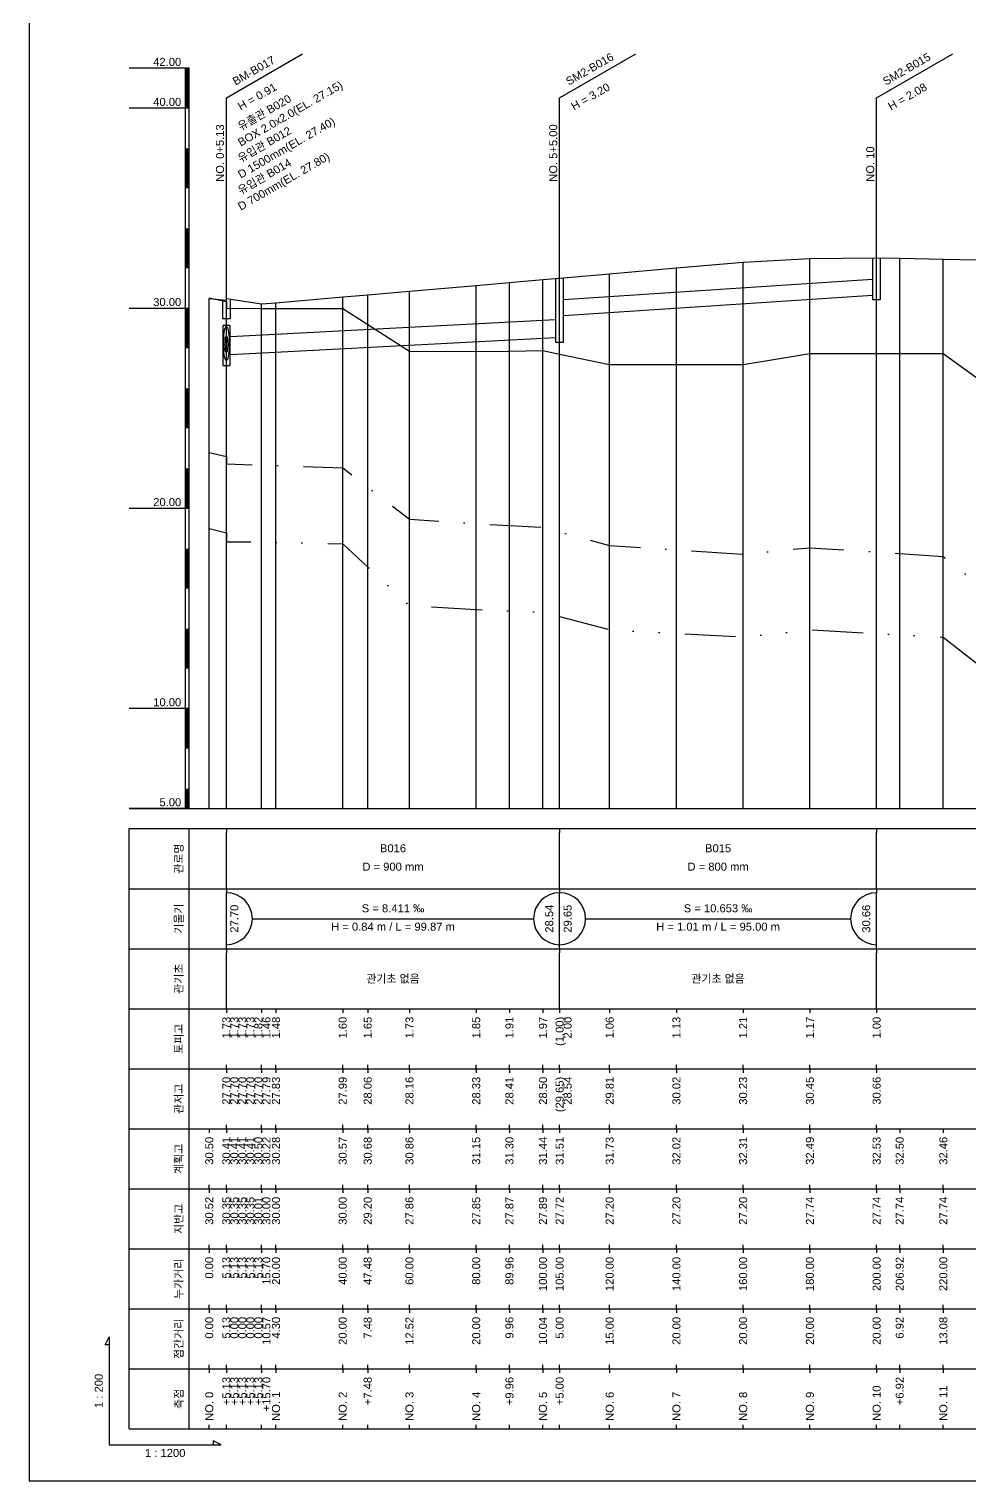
# Model space of a CAD drawing. Header units: millimetres. Extents: x -7351 to 135086, y 1419 to 5643.
# Drawn here: x 34068.4 to 34303.3, y 1419 to 1781.8 of the extents above; entities that cross this region are included whole.
import ezdxf
from ezdxf.enums import TextEntityAlignment as Align

# ---------------------------------------------------------------- set-up
doc = ezdxf.new("R2010")
doc.units = ezdxf.units.MM
doc.linetypes.add('DASHDOT', pattern=[25.4, 12.7, -6.35, 0, -6.35])
doc.linetypes.add('DIVIDE', pattern=[31.75, 12.7, -6.35, 0, -6.35, 0, -6.35])
for name, color, linetype in [('KZ_종단_계획선', 1, 'Continuous'), ('KZ_종단_관로', 4, 'Continuous'), ('KZ_종단_깃발', 7, 'Continuous'), ('KZ_종단_도각', 7, 'Continuous'), ('KZ_종단_맨홀', 4, 'Continuous'), ('KZ_종단_수직선', 7, 'Continuous'), ('KZ_종단_암거', 1, 'Continuous'), ('KZ_종단_암선1', 56, 'DASHDOT'), ('KZ_종단_암선2', 4, 'DIVIDE'), ('KZ_종단_원형관', 4, 'Continuous'), ('KZ_종단_지반선', 3, 'Continuous'), ('KZ_종단_테이블문자', 7, 'Continuous'), ('KZ_종단_테이블선', 7, 'Continuous'), ('KZ_종단_폴대', 7, 'Continuous')]:
    doc.layers.add(name, color=color, linetype=linetype)
doc.styles.get("Standard").update_dxf_attribs({"font": 'arial.ttf'})

msp = doc.modelspace()

# ---------------------------------------------------------------- linework, layer by layer
at = {"layer": 'KZ_종단_계획선'}
msp.add_lwpolyline([(34113.36, 1714.53), (34117.63, 1714.07), (34117.63, 1714.07), (34117.63, 1714.07), (34117.63, 1714.07), (34117.63, 1714.53), (34126.44, 1713.14), (34130.03, 1713.45), (34146.69, 1714.9), (34152.93, 1715.44), (34163.36, 1716.35), (34180.03, 1717.8), (34188.33, 1718.52), (34196.69, 1719.24), (34200.86, 1719.61), (34213.36, 1720.69), (34230.03, 1722.14), (34246.69, 1723.57), (34263.36, 1724.48), (34280.03, 1724.67), (34285.79, 1724.56), (34296.69, 1724.35), (34313.36, 1724)], dxfattribs=at)
at = {"layer": 'KZ_종단_관로'}
for p, q in [((34201.86, 1714.28), (34279.03, 1719.34)), ((34201.86, 1710.28), (34279.03, 1715.34)), ((34118.63, 1705.04), (34199.86, 1709.24)), ((34118.63, 1700.54), (34199.86, 1704.74))]:
    msp.add_line(p, q, dxfattribs=at)
at = {"layer": 'KZ_종단_깃발'}
for p, q in [((34117.63, 1764.67), (34136.69, 1775.67)), ((34200.86, 1764.67), (34219.91, 1775.67)), ((34280.03, 1764.67), (34299.08, 1775.67)), ((34117.63, 1587.04), (34117.63, 1764.67)), ((34200.86, 1587.04), (34200.86, 1764.67)), ((34280.03, 1587.04), (34280.03, 1764.67))]:
    msp.add_line(p, q, dxfattribs=at)
at = {"layer": 'KZ_종단_도각'}
msp.add_lwpolyline([(34068.36, 1419.04), (34909.36, 1419.04), (34909.36, 2013.04), (34068.36, 2013.04)], close=True, dxfattribs=at)
at = {"layer": 'KZ_종단_맨홀'}
for points in [[(34279.03, 1724.67), (34279.03, 1714.26), (34281.03, 1714.26), (34281.03, 1724.67)], [(34199.86, 1719.61), (34199.86, 1703.61), (34201.86, 1703.61), (34201.86, 1719.61)], [(34116.63, 1714.07), (34116.63, 1709.54), (34118.63, 1709.54), (34118.63, 1714.07)]]:
    msp.add_lwpolyline(points, dxfattribs=at)
at = {"layer": 'KZ_종단_수직선'}
for p, q in [((34246.69, 1587.04), (34246.69, 1723.57)), ((34263.36, 1587.04), (34263.36, 1724.48)), ((34280.03, 1587.04), (34280.03, 1724.67)), ((34285.79, 1587.04), (34285.79, 1724.56)), ((34296.69, 1587.04), (34296.69, 1724.35)), ((34213.36, 1587.04), (34213.36, 1720.69)), ((34230.03, 1587.04), (34230.03, 1722.14)), ((34163.36, 1587.04), (34163.36, 1716.35)), ((34180.03, 1587.04), (34180.03, 1717.8)), ((34188.33, 1587.04), (34188.33, 1718.52)), ((34196.69, 1587.04), (34196.69, 1719.24)), ((34200.86, 1587.04), (34200.86, 1719.61)), ((34113.36, 1587.04), (34113.36, 1714.53)), ((34117.63, 1587.04), (34117.63, 1714.53)), ((34117.63, 1587.04), (34117.63, 1714.07)), ((34117.63, 1587.04), (34117.63, 1714.07)), ((34117.63, 1587.04), (34117.63, 1714.07)), ((34117.63, 1587.04), (34117.63, 1714.07)), ((34126.44, 1587.04), (34126.44, 1713.14)), ((34130.03, 1587.04), (34130.03, 1713.45)), ((34146.69, 1587.04), (34146.69, 1714.9)), ((34152.93, 1587.04), (34152.93, 1715.44))]:
    msp.add_line(p, q, dxfattribs=at)
at = {"layer": 'KZ_종단_암거'}
for p, q in [((34118.47, 1707.79), (34116.8, 1707.79)), ((34116.8, 1697.79), (34116.8, 1707.79)), ((34118.47, 1707.79), (34118.47, 1697.79)), ((34116.8, 1697.79), (34118.47, 1697.79))]:
    msp.add_line(p, q, dxfattribs=at)
at = {"layer": 'KZ_종단_암선1', "flags": 128}
msp.add_lwpolyline([(34113.36, 1676.03), (34117.63, 1675.01), (34117.63, 1675.01), (34117.63, 1675.01), (34117.63, 1675.01), (34117.63, 1673.17), (34126.44, 1672.91), (34130.03, 1672.8), (34146.69, 1672.21), (34152.93, 1667.41), (34163.36, 1659.38), (34180.03, 1658.22), (34188.33, 1657.79), (34196.69, 1657.36), (34200.86, 1656.22), (34213.36, 1652.81), (34230.03, 1651.71), (34246.69, 1650.62), (34263.36, 1652.24), (34280.03, 1651.15), (34285.79, 1650.77), (34296.69, 1650.05), (34313.36, 1636.88), (34330.03, 1653.77), (34346.53, 1646.05), (34346.54, 1646.05), (34346.69, 1645.97), (34363.36, 1644.88), (34371.69, 1644.33), (34380.03, 1646.69), (34396.69, 1645.6), (34413.36, 1646.47), (34413.6, 1646.47), (34430.03, 1646.3), (34446.69, 1647.08), (34463.36, 1646.76), (34470.16, 1646.62), (34480.03, 1648.5), (34480.68, 1648.51)], dxfattribs=at)
at = {"layer": 'KZ_종단_암선2', "flags": 128}
msp.add_lwpolyline([(34113.36, 1657.05), (34117.63, 1655.94), (34117.63, 1655.94), (34117.63, 1655.94), (34117.63, 1655.94), (34117.63, 1653.73), (34126.44, 1653.64), (34130.03, 1653.57), (34146.69, 1653.18), (34152.93, 1647.41), (34163.36, 1637.77), (34180.03, 1636.79), (34188.33, 1636.46), (34196.69, 1636.12), (34200.86, 1635.02), (34213.36, 1631.75), (34230.03, 1630.83), (34246.69, 1629.92), (34263.36, 1631.72), (34280.03, 1630.81), (34285.79, 1630.5), (34296.69, 1629.9), (34313.36, 1616.91), (34330.03, 1633.99), (34346.53, 1626.45), (34346.54, 1626.44), (34346.69, 1626.37), (34363.36, 1625.46), (34371.69, 1625.01), (34380.03, 1627.46), (34396.69, 1626.55), (34413.36, 1629.45), (34413.6, 1629.45), (34430.03, 1629.86), (34446.69, 1630.48), (34463.36, 1630), (34470.16, 1629.8), (34480.03, 1631.7), (34480.68, 1631.7)], dxfattribs=at)
at = {"layer": 'KZ_종단_원형관'}
for p, q in [((34116.97, 1704.72), (34117.02, 1705.38)), ((34117.02, 1705.38), (34117.09, 1705.99)), ((34117.09, 1705.99), (34117.18, 1706.51)), ((34117.18, 1706.51), (34117.28, 1706.93)), ((34117.28, 1706.93), (34117.39, 1707.24)), ((34117.39, 1707.24), (34117.51, 1707.43)), ((34117.51, 1707.43), (34117.63, 1707.5)), ((34117.63, 1707.5), (34117.76, 1707.43)), ((34117.76, 1707.43), (34117.88, 1707.24)), ((34117.88, 1707.24), (34117.99, 1706.93)), ((34117.99, 1706.93), (34118.09, 1706.51)), ((34118.09, 1706.51), (34118.17, 1705.99)), ((34118.17, 1705.99), (34118.24, 1705.38)), ((34118.24, 1705.38), (34118.3, 1704.72)), ((34116.93, 1703.27), (34116.94, 1704)), ((34116.94, 1702.53), (34116.93, 1703.27)), ((34116.94, 1704), (34116.97, 1704.72)), ((34116.97, 1701.82), (34116.94, 1702.53)), ((34117.02, 1701.15), (34116.97, 1701.82)), ((34117.29, 1703.08), (34117.3, 1703.43)), ((34117.3, 1702.72), (34117.29, 1703.08)), ((34117.3, 1703.43), (34117.31, 1703.78)), ((34117.31, 1702.38), (34117.3, 1702.72)), ((34117.31, 1703.78), (34117.34, 1704.1)), ((34117.34, 1702.06), (34117.31, 1702.38)), ((34117.34, 1704.1), (34117.37, 1704.39)), ((34117.37, 1701.77), (34117.34, 1702.06)), ((34117.37, 1704.39), (34117.42, 1704.64)), ((34117.42, 1701.52), (34117.37, 1701.77)), ((34117.42, 1704.64), (34117.46, 1704.85)), ((34117.46, 1704.85), (34117.52, 1705)), ((34117.52, 1705), (34117.58, 1705.09)), ((34117.58, 1705.09), (34117.63, 1705.12)), ((34117.63, 1705.12), (34117.69, 1705.09)), ((34117.69, 1705.09), (34117.75, 1705)), ((34117.75, 1705), (34117.8, 1704.85)), ((34117.8, 1704.85), (34117.85, 1704.64)), ((34117.85, 1704.64), (34117.89, 1704.39)), ((34117.89, 1701.77), (34117.85, 1701.52)), ((34117.89, 1704.39), (34117.93, 1704.1)), ((34117.93, 1702.06), (34117.89, 1701.77)), ((34117.93, 1704.1), (34117.95, 1703.78)), ((34117.95, 1702.38), (34117.93, 1702.06)), ((34117.95, 1703.78), (34117.97, 1703.43)), ((34117.97, 1702.72), (34117.95, 1702.38)), ((34117.97, 1703.43), (34117.97, 1703.08)), ((34117.97, 1703.08), (34117.97, 1702.72)), ((34118.3, 1701.82), (34118.24, 1701.15)), ((34118.3, 1704.72), (34118.33, 1704)), ((34118.33, 1702.53), (34118.3, 1701.82)), ((34118.33, 1704), (34118.34, 1703.27)), ((34118.34, 1703.27), (34118.33, 1702.53)), ((34117.09, 1700.55), (34117.02, 1701.15)), ((34117.18, 1700.03), (34117.09, 1700.55)), ((34117.28, 1699.61), (34117.18, 1700.03)), ((34117.39, 1699.29), (34117.28, 1699.61)), ((34117.51, 1699.1), (34117.39, 1699.29)), ((34117.46, 1701.31), (34117.42, 1701.52)), ((34117.52, 1701.16), (34117.46, 1701.31)), ((34117.63, 1699.04), (34117.51, 1699.1)), ((34117.58, 1701.07), (34117.52, 1701.16)), ((34117.63, 1701.04), (34117.58, 1701.07)), ((34117.69, 1701.07), (34117.63, 1701.04)), ((34117.76, 1699.1), (34117.63, 1699.04)), ((34117.75, 1701.16), (34117.69, 1701.07)), ((34117.8, 1701.31), (34117.75, 1701.16)), ((34117.88, 1699.29), (34117.76, 1699.1)), ((34117.85, 1701.52), (34117.8, 1701.31)), ((34117.99, 1699.61), (34117.88, 1699.29)), ((34118.09, 1700.03), (34117.99, 1699.61)), ((34118.17, 1700.55), (34118.09, 1700.03)), ((34118.24, 1701.15), (34118.17, 1700.55))]:
    msp.add_line(p, q, dxfattribs=at)
at = {"layer": 'KZ_종단_지반선', "flags": 128}
msp.add_lwpolyline([(34113.36, 1714.65), (34117.63, 1713.8), (34117.63, 1713.8), (34117.63, 1713.8), (34117.63, 1713.8), (34117.63, 1712.07), (34126.44, 1712.04), (34130.03, 1712.04), (34146.69, 1712.04), (34152.93, 1708.03), (34163.36, 1701.34), (34180.03, 1701.27), (34188.33, 1701.39), (34196.69, 1701.5), (34200.86, 1700.64), (34213.36, 1698.04), (34230.03, 1698.04), (34246.69, 1698.04), (34263.36, 1700.75), (34280.03, 1700.75), (34285.79, 1700.75), (34296.69, 1700.75), (34313.36, 1688.68)], dxfattribs=at)
at = {"layer": 'KZ_종단_테이블문자'}
for p, q in [((34117.63, 1582.04), (34117.63, 1581.04)), ((34200.86, 1582.04), (34200.86, 1581.04)), ((34200.86, 1582.04), (34200.86, 1581.04)), ((34280.03, 1582.04), (34280.03, 1581.04)), ((34117.63, 1568.04), (34117.63, 1581.04)), ((34200.86, 1568.04), (34200.86, 1581.04)), ((34200.86, 1568.04), (34200.86, 1581.04)), ((34280.03, 1568.04), (34280.03, 1581.04)), ((34117.63, 1567.04), (34117.63, 1568.04)), ((34200.86, 1567.04), (34200.86, 1568.04)), ((34200.86, 1567.04), (34200.86, 1568.04)), ((34280.03, 1567.04), (34280.03, 1568.04)), ((34117.63, 1567.04), (34117.63, 1566.04)), ((34117.63, 1553.04), (34117.63, 1566.04)), ((34200.86, 1567.04), (34200.86, 1566.04)), ((34200.86, 1567.04), (34200.86, 1566.04)), ((34200.86, 1553.04), (34200.86, 1566.04)), ((34200.86, 1553.04), (34200.86, 1566.04)), ((34280.03, 1567.04), (34280.03, 1566.04)), ((34280.03, 1553.04), (34280.03, 1566.04)), ((34124.05, 1559.54), (34194.44, 1559.54)), ((34207.28, 1559.54), (34273.61, 1559.54)), ((34117.63, 1552.04), (34117.63, 1553.04)), ((34200.86, 1552.04), (34200.86, 1553.04)), ((34200.86, 1552.04), (34200.86, 1553.04)), ((34280.03, 1552.04), (34280.03, 1553.04)), ((34117.63, 1552.04), (34117.63, 1551.04)), ((34117.63, 1538.04), (34117.63, 1551.04)), ((34200.86, 1552.04), (34200.86, 1551.04)), ((34200.86, 1552.04), (34200.86, 1551.04)), ((34200.86, 1538.04), (34200.86, 1551.04)), ((34200.86, 1538.04), (34200.86, 1551.04)), ((34280.03, 1552.04), (34280.03, 1551.04)), ((34280.03, 1538.04), (34280.03, 1551.04)), ((34117.63, 1537.04), (34117.63, 1538.04)), ((34200.86, 1537.04), (34200.86, 1538.04)), ((34200.86, 1537.04), (34200.86, 1538.04)), ((34280.03, 1537.04), (34280.03, 1538.04))]:
    msp.add_line(p, q, dxfattribs=at)
for centre, start, end in [((34117.63, 1559.54), 270, 90), ((34200.86, 1559.54), 90, 270), ((34200.86, 1559.54), 270, 90), ((34280.03, 1559.54), 90, 270)]:
    msp.add_arc(centre, 6.5, start, end, dxfattribs=at)
at = {"layer": 'KZ_종단_테이블선'}
for p, q in [((34093.36, 1587.04), (34485.68, 1587.04)), ((34093.36, 1567.04), (34093.36, 1582.04)), ((34093.36, 1582.04), (34485.68, 1582.04)), ((34108.36, 1567.04), (34108.36, 1582.04)), ((34093.36, 1552.04), (34093.36, 1567.04)), ((34093.36, 1567.04), (34485.68, 1567.04)), ((34108.36, 1552.04), (34108.36, 1567.04)), ((34093.36, 1537.04), (34093.36, 1552.04)), ((34093.36, 1552.04), (34485.68, 1552.04)), ((34108.36, 1537.04), (34108.36, 1552.04)), ((34093.36, 1522.04), (34093.36, 1537.04)), ((34093.36, 1537.04), (34485.68, 1537.04)), ((34108.36, 1522.04), (34108.36, 1537.04)), ((34117.63, 1537.04), (34117.63, 1536.04)), ((34117.63, 1537.04), (34117.63, 1536.04)), ((34117.63, 1537.04), (34117.63, 1536.04)), ((34117.63, 1537.04), (34117.63, 1536.04)), ((34117.63, 1537.04), (34117.63, 1536.04)), ((34126.44, 1537.04), (34126.44, 1536.04)), ((34130.03, 1537.04), (34130.03, 1536.04)), ((34146.69, 1537.04), (34146.69, 1536.04)), ((34152.93, 1537.04), (34152.93, 1536.04)), ((34163.36, 1537.04), (34163.36, 1536.04)), ((34180.03, 1537.04), (34180.03, 1536.04)), ((34188.33, 1537.04), (34188.33, 1536.04)), ((34196.69, 1537.04), (34196.69, 1536.04)), ((34200.86, 1537.04), (34200.86, 1536.04)), ((34213.36, 1537.04), (34213.36, 1536.04)), ((34230.03, 1537.04), (34230.03, 1536.04)), ((34246.69, 1537.04), (34246.69, 1536.04)), ((34263.36, 1537.04), (34263.36, 1536.04)), ((34280.03, 1537.04), (34280.03, 1536.04)), ((34093.36, 1507.04), (34093.36, 1522.04)), ((34093.36, 1522.04), (34485.68, 1522.04)), ((34108.36, 1507.04), (34108.36, 1522.04)), ((34117.63, 1522.04), (34117.63, 1523.04)), ((34117.63, 1522.04), (34117.63, 1523.04)), ((34117.63, 1522.04), (34117.63, 1523.04)), ((34117.63, 1522.04), (34117.63, 1523.04)), ((34117.63, 1522.04), (34117.63, 1523.04)), ((34117.63, 1522.04), (34117.63, 1521.04)), ((34117.63, 1522.04), (34117.63, 1521.04)), ((34117.63, 1522.04), (34117.63, 1521.04)), ((34117.63, 1522.04), (34117.63, 1521.04)), ((34117.63, 1522.04), (34117.63, 1521.04)), ((34126.44, 1522.04), (34126.44, 1523.04)), ((34126.44, 1522.04), (34126.44, 1521.04)), ((34130.03, 1522.04), (34130.03, 1523.04)), ((34130.03, 1522.04), (34130.03, 1521.04)), ((34146.69, 1522.04), (34146.69, 1523.04)), ((34146.69, 1522.04), (34146.69, 1521.04)), ((34152.93, 1522.04), (34152.93, 1523.04)), ((34152.93, 1522.04), (34152.93, 1521.04)), ((34163.36, 1522.04), (34163.36, 1523.04)), ((34163.36, 1522.04), (34163.36, 1521.04)), ((34180.03, 1522.04), (34180.03, 1523.04)), ((34180.03, 1522.04), (34180.03, 1521.04)), ((34188.33, 1522.04), (34188.33, 1523.04)), ((34188.33, 1522.04), (34188.33, 1521.04)), ((34196.69, 1522.04), (34196.69, 1523.04)), ((34196.69, 1522.04), (34196.69, 1521.04)), ((34200.86, 1522.04), (34200.86, 1523.04)), ((34200.86, 1522.04), (34200.86, 1521.04)), ((34213.36, 1522.04), (34213.36, 1523.04)), ((34213.36, 1522.04), (34213.36, 1521.04)), ((34230.03, 1522.04), (34230.03, 1523.04)), ((34230.03, 1522.04), (34230.03, 1521.04)), ((34246.69, 1522.04), (34246.69, 1523.04)), ((34246.69, 1522.04), (34246.69, 1521.04)), ((34263.36, 1522.04), (34263.36, 1523.04)), ((34263.36, 1522.04), (34263.36, 1521.04)), ((34280.03, 1522.04), (34280.03, 1523.04)), ((34280.03, 1522.04), (34280.03, 1521.04)), ((34093.36, 1492.04), (34093.36, 1507.04)), ((34093.36, 1507.04), (34485.68, 1507.04)), ((34108.36, 1492.04), (34108.36, 1507.04)), ((34113.36, 1507.04), (34113.36, 1506.04)), ((34117.63, 1507.04), (34117.63, 1508.04)), ((34117.63, 1507.04), (34117.63, 1508.04)), ((34117.63, 1507.04), (34117.63, 1508.04)), ((34117.63, 1507.04), (34117.63, 1508.04)), ((34117.63, 1507.04), (34117.63, 1508.04)), ((34117.63, 1507.04), (34117.63, 1506.04)), ((34117.63, 1507.04), (34117.63, 1506.04)), ((34117.63, 1507.04), (34117.63, 1506.04)), ((34117.63, 1507.04), (34117.63, 1506.04)), ((34117.63, 1507.04), (34117.63, 1506.04)), ((34126.44, 1507.04), (34126.44, 1508.04)), ((34126.44, 1507.04), (34126.44, 1506.04)), ((34130.03, 1507.04), (34130.03, 1508.04)), ((34130.03, 1507.04), (34130.03, 1506.04)), ((34146.69, 1507.04), (34146.69, 1508.04)), ((34146.69, 1507.04), (34146.69, 1506.04)), ((34152.93, 1507.04), (34152.93, 1508.04)), ((34152.93, 1507.04), (34152.93, 1506.04)), ((34163.36, 1507.04), (34163.36, 1508.04)), ((34163.36, 1507.04), (34163.36, 1506.04)), ((34180.03, 1507.04), (34180.03, 1508.04)), ((34180.03, 1507.04), (34180.03, 1506.04)), ((34188.33, 1507.04), (34188.33, 1508.04)), ((34188.33, 1507.04), (34188.33, 1506.04)), ((34196.69, 1507.04), (34196.69, 1508.04)), ((34196.69, 1507.04), (34196.69, 1506.04)), ((34200.86, 1507.04), (34200.86, 1508.04)), ((34200.86, 1507.04), (34200.86, 1506.04)), ((34213.36, 1507.04), (34213.36, 1508.04)), ((34213.36, 1507.04), (34213.36, 1506.04)), ((34230.03, 1507.04), (34230.03, 1508.04)), ((34230.03, 1507.04), (34230.03, 1506.04)), ((34246.69, 1507.04), (34246.69, 1508.04)), ((34246.69, 1507.04), (34246.69, 1506.04)), ((34263.36, 1507.04), (34263.36, 1508.04)), ((34263.36, 1507.04), (34263.36, 1506.04)), ((34280.03, 1507.04), (34280.03, 1508.04)), ((34280.03, 1507.04), (34280.03, 1506.04)), ((34285.79, 1507.04), (34285.79, 1506.04)), ((34296.69, 1507.04), (34296.69, 1506.04)), ((34093.36, 1477.04), (34093.36, 1492.04)), ((34093.36, 1492.04), (34485.68, 1492.04)), ((34108.36, 1477.04), (34108.36, 1492.04)), ((34113.36, 1492.04), (34113.36, 1493.04)), ((34113.36, 1492.04), (34113.36, 1491.04)), ((34117.63, 1492.04), (34117.63, 1493.04)), ((34117.63, 1492.04), (34117.63, 1493.04)), ((34117.63, 1492.04), (34117.63, 1493.04)), ((34117.63, 1492.04), (34117.63, 1493.04)), ((34117.63, 1492.04), (34117.63, 1493.04)), ((34117.63, 1492.04), (34117.63, 1491.04)), ((34117.63, 1492.04), (34117.63, 1491.04)), ((34117.63, 1492.04), (34117.63, 1491.04)), ((34117.63, 1492.04), (34117.63, 1491.04)), ((34117.63, 1492.04), (34117.63, 1491.04)), ((34126.44, 1492.04), (34126.44, 1493.04)), ((34126.44, 1492.04), (34126.44, 1491.04)), ((34130.03, 1492.04), (34130.03, 1493.04)), ((34130.03, 1492.04), (34130.03, 1491.04)), ((34146.69, 1492.04), (34146.69, 1493.04)), ((34146.69, 1492.04), (34146.69, 1491.04)), ((34152.93, 1492.04), (34152.93, 1493.04)), ((34152.93, 1492.04), (34152.93, 1491.04)), ((34163.36, 1492.04), (34163.36, 1493.04)), ((34163.36, 1492.04), (34163.36, 1491.04)), ((34180.03, 1492.04), (34180.03, 1493.04)), ((34180.03, 1492.04), (34180.03, 1491.04)), ((34188.33, 1492.04), (34188.33, 1493.04)), ((34188.33, 1492.04), (34188.33, 1491.04)), ((34196.69, 1492.04), (34196.69, 1493.04)), ((34196.69, 1492.04), (34196.69, 1491.04)), ((34200.86, 1492.04), (34200.86, 1493.04)), ((34200.86, 1492.04), (34200.86, 1491.04)), ((34213.36, 1492.04), (34213.36, 1493.04)), ((34213.36, 1492.04), (34213.36, 1491.04)), ((34230.03, 1492.04), (34230.03, 1493.04)), ((34230.03, 1492.04), (34230.03, 1491.04)), ((34246.69, 1492.04), (34246.69, 1493.04)), ((34246.69, 1492.04), (34246.69, 1491.04)), ((34263.36, 1492.04), (34263.36, 1493.04)), ((34263.36, 1492.04), (34263.36, 1491.04)), ((34280.03, 1492.04), (34280.03, 1493.04)), ((34280.03, 1492.04), (34280.03, 1491.04)), ((34285.79, 1492.04), (34285.79, 1493.04)), ((34285.79, 1492.04), (34285.79, 1491.04)), ((34296.69, 1492.04), (34296.69, 1493.04)), ((34296.69, 1492.04), (34296.69, 1491.04)), ((34093.36, 1462.04), (34093.36, 1477.04)), ((34093.36, 1477.04), (34485.68, 1477.04)), ((34108.36, 1462.04), (34108.36, 1477.04)), ((34113.36, 1477.04), (34113.36, 1478.04)), ((34113.36, 1477.04), (34113.36, 1476.04)), ((34117.63, 1477.04), (34117.63, 1478.04)), ((34117.63, 1477.04), (34117.63, 1478.04)), ((34117.63, 1477.04), (34117.63, 1478.04)), ((34117.63, 1477.04), (34117.63, 1478.04)), ((34117.63, 1477.04), (34117.63, 1478.04)), ((34117.63, 1477.04), (34117.63, 1476.04)), ((34117.63, 1477.04), (34117.63, 1476.04)), ((34117.63, 1477.04), (34117.63, 1476.04)), ((34117.63, 1477.04), (34117.63, 1476.04)), ((34117.63, 1477.04), (34117.63, 1476.04)), ((34126.44, 1477.04), (34126.44, 1478.04)), ((34126.44, 1477.04), (34126.44, 1476.04)), ((34130.03, 1477.04), (34130.03, 1478.04)), ((34130.03, 1477.04), (34130.03, 1476.04)), ((34146.69, 1477.04), (34146.69, 1478.04)), ((34146.69, 1477.04), (34146.69, 1476.04)), ((34152.93, 1477.04), (34152.93, 1478.04)), ((34152.93, 1477.04), (34152.93, 1476.04)), ((34163.36, 1477.04), (34163.36, 1478.04)), ((34163.36, 1477.04), (34163.36, 1476.04)), ((34180.03, 1477.04), (34180.03, 1478.04)), ((34180.03, 1477.04), (34180.03, 1476.04)), ((34188.33, 1477.04), (34188.33, 1478.04)), ((34188.33, 1477.04), (34188.33, 1476.04)), ((34196.69, 1477.04), (34196.69, 1478.04)), ((34196.69, 1477.04), (34196.69, 1476.04)), ((34200.86, 1477.04), (34200.86, 1478.04)), ((34200.86, 1477.04), (34200.86, 1476.04)), ((34213.36, 1477.04), (34213.36, 1478.04)), ((34213.36, 1477.04), (34213.36, 1476.04)), ((34230.03, 1477.04), (34230.03, 1478.04)), ((34230.03, 1477.04), (34230.03, 1476.04)), ((34246.69, 1477.04), (34246.69, 1478.04)), ((34246.69, 1477.04), (34246.69, 1476.04)), ((34263.36, 1477.04), (34263.36, 1478.04)), ((34263.36, 1477.04), (34263.36, 1476.04)), ((34280.03, 1477.04), (34280.03, 1478.04)), ((34280.03, 1477.04), (34280.03, 1476.04)), ((34285.79, 1477.04), (34285.79, 1478.04)), ((34285.79, 1477.04), (34285.79, 1476.04)), ((34296.69, 1477.04), (34296.69, 1478.04)), ((34296.69, 1477.04), (34296.69, 1476.04)), ((34113.36, 1462.04), (34113.36, 1463.04)), ((34117.63, 1462.04), (34117.63, 1463.04)), ((34117.63, 1462.04), (34117.63, 1463.04)), ((34117.63, 1462.04), (34117.63, 1463.04)), ((34117.63, 1462.04), (34117.63, 1463.04)), ((34117.63, 1462.04), (34117.63, 1463.04)), ((34126.44, 1462.04), (34126.44, 1463.04)), ((34130.03, 1462.04), (34130.03, 1463.04)), ((34146.69, 1462.04), (34146.69, 1463.04)), ((34152.93, 1462.04), (34152.93, 1463.04)), ((34163.36, 1462.04), (34163.36, 1463.04)), ((34180.03, 1462.04), (34180.03, 1463.04)), ((34188.33, 1462.04), (34188.33, 1463.04)), ((34196.69, 1462.04), (34196.69, 1463.04)), ((34200.86, 1462.04), (34200.86, 1463.04)), ((34213.36, 1462.04), (34213.36, 1463.04)), ((34230.03, 1462.04), (34230.03, 1463.04)), ((34246.69, 1462.04), (34246.69, 1463.04)), ((34263.36, 1462.04), (34263.36, 1463.04)), ((34280.03, 1462.04), (34280.03, 1463.04)), ((34285.79, 1462.04), (34285.79, 1463.04)), ((34296.69, 1462.04), (34296.69, 1463.04)), ((34093.36, 1447.04), (34093.36, 1462.04)), ((34093.36, 1462.04), (34485.68, 1462.04)), ((34108.36, 1447.04), (34108.36, 1462.04)), ((34113.36, 1462.04), (34113.36, 1461.04)), ((34117.63, 1462.04), (34117.63, 1461.04)), ((34117.63, 1462.04), (34117.63, 1461.04)), ((34117.63, 1462.04), (34117.63, 1461.04)), ((34117.63, 1462.04), (34117.63, 1461.04)), ((34117.63, 1462.04), (34117.63, 1461.04)), ((34126.44, 1462.04), (34126.44, 1461.04)), ((34130.03, 1462.04), (34130.03, 1461.04)), ((34146.69, 1462.04), (34146.69, 1461.04)), ((34152.93, 1462.04), (34152.93, 1461.04)), ((34163.36, 1462.04), (34163.36, 1461.04)), ((34180.03, 1462.04), (34180.03, 1461.04)), ((34188.33, 1462.04), (34188.33, 1461.04)), ((34196.69, 1462.04), (34196.69, 1461.04)), ((34200.86, 1462.04), (34200.86, 1461.04)), ((34213.36, 1462.04), (34213.36, 1461.04)), ((34230.03, 1462.04), (34230.03, 1461.04)), ((34246.69, 1462.04), (34246.69, 1461.04)), ((34263.36, 1462.04), (34263.36, 1461.04)), ((34280.03, 1462.04), (34280.03, 1461.04)), ((34285.79, 1462.04), (34285.79, 1461.04)), ((34296.69, 1462.04), (34296.69, 1461.04)), ((34113.36, 1447.04), (34113.36, 1448.04)), ((34117.63, 1447.04), (34117.63, 1448.04)), ((34117.63, 1447.04), (34117.63, 1448.04)), ((34117.63, 1447.04), (34117.63, 1448.04)), ((34117.63, 1447.04), (34117.63, 1448.04)), ((34117.63, 1447.04), (34117.63, 1448.04)), ((34126.44, 1447.04), (34126.44, 1448.04)), ((34130.03, 1447.04), (34130.03, 1448.04)), ((34146.69, 1447.04), (34146.69, 1448.04)), ((34152.93, 1447.04), (34152.93, 1448.04)), ((34163.36, 1447.04), (34163.36, 1448.04)), ((34180.03, 1447.04), (34180.03, 1448.04)), ((34188.33, 1447.04), (34188.33, 1448.04)), ((34196.69, 1447.04), (34196.69, 1448.04)), ((34200.86, 1447.04), (34200.86, 1448.04)), ((34213.36, 1447.04), (34213.36, 1448.04)), ((34230.03, 1447.04), (34230.03, 1448.04)), ((34246.69, 1447.04), (34246.69, 1448.04)), ((34263.36, 1447.04), (34263.36, 1448.04)), ((34280.03, 1447.04), (34280.03, 1448.04)), ((34285.79, 1447.04), (34285.79, 1448.04)), ((34296.69, 1447.04), (34296.69, 1448.04)), ((34093.36, 1432.04), (34093.36, 1447.04)), ((34093.36, 1447.04), (34485.68, 1447.04)), ((34108.36, 1432.04), (34108.36, 1447.04)), ((34113.36, 1447.04), (34113.36, 1446.04)), ((34117.63, 1447.04), (34117.63, 1446.04)), ((34117.63, 1447.04), (34117.63, 1446.04)), ((34117.63, 1447.04), (34117.63, 1446.04)), ((34117.63, 1447.04), (34117.63, 1446.04)), ((34117.63, 1447.04), (34117.63, 1446.04)), ((34126.44, 1447.04), (34126.44, 1446.04)), ((34130.03, 1447.04), (34130.03, 1446.04)), ((34146.69, 1447.04), (34146.69, 1446.04)), ((34152.93, 1447.04), (34152.93, 1446.04)), ((34163.36, 1447.04), (34163.36, 1446.04)), ((34180.03, 1447.04), (34180.03, 1446.04)), ((34188.33, 1447.04), (34188.33, 1446.04)), ((34196.69, 1447.04), (34196.69, 1446.04)), ((34200.86, 1447.04), (34200.86, 1446.04)), ((34213.36, 1447.04), (34213.36, 1446.04)), ((34230.03, 1447.04), (34230.03, 1446.04)), ((34246.69, 1447.04), (34246.69, 1446.04)), ((34263.36, 1447.04), (34263.36, 1446.04)), ((34280.03, 1447.04), (34280.03, 1446.04)), ((34285.79, 1447.04), (34285.79, 1446.04)), ((34296.69, 1447.04), (34296.69, 1446.04)), ((34093.36, 1432.04), (34485.68, 1432.04)), ((34113.36, 1432.04), (34113.36, 1433.04)), ((34117.63, 1432.04), (34117.63, 1433.04)), ((34117.63, 1432.04), (34117.63, 1433.04)), ((34117.63, 1432.04), (34117.63, 1433.04)), ((34117.63, 1432.04), (34117.63, 1433.04)), ((34117.63, 1432.04), (34117.63, 1433.04)), ((34126.44, 1432.04), (34126.44, 1433.04)), ((34130.03, 1432.04), (34130.03, 1433.04)), ((34146.69, 1432.04), (34146.69, 1433.04)), ((34152.93, 1432.04), (34152.93, 1433.04)), ((34163.36, 1432.04), (34163.36, 1433.04)), ((34180.03, 1432.04), (34180.03, 1433.04)), ((34188.33, 1432.04), (34188.33, 1433.04)), ((34196.69, 1432.04), (34196.69, 1433.04)), ((34200.86, 1432.04), (34200.86, 1433.04)), ((34213.36, 1432.04), (34213.36, 1433.04)), ((34230.03, 1432.04), (34230.03, 1433.04)), ((34246.69, 1432.04), (34246.69, 1433.04)), ((34263.36, 1432.04), (34263.36, 1433.04)), ((34280.03, 1432.04), (34280.03, 1433.04)), ((34285.79, 1432.04), (34285.79, 1433.04)), ((34296.69, 1432.04), (34296.69, 1433.04))]:
    msp.add_line(p, q, dxfattribs=at)
msp.add_lwpolyline([(34088.36, 1453.04), (34087.36, 1453.04), (34088.36, 1455.04), (34088.36, 1428.04), (34116.36, 1428.04), (34114.36, 1429.04), (34114.36, 1428.04)], dxfattribs=at)
at = {"layer": 'KZ_종단_폴대'}
for p, q in [((34108.36, 1772.04), (34093.36, 1772.04)), ((34108.36, 1762.04), (34093.36, 1762.04)), ((34108.36, 1712.04), (34093.36, 1712.04)), ((34108.36, 1662.04), (34093.36, 1662.04)), ((34108.36, 1612.04), (34093.36, 1612.04)), ((34108.36, 1587.04), (34093.36, 1587.04))]:
    msp.add_line(p, q, dxfattribs=at)
for points in [[(34107.86, 1762.04, 1, 1, 0), (34107.86, 1772.04, 1, 1, 0)], [(34107.86, 1742.04, 1, 1, 0), (34107.86, 1752.04, 1, 1, 0)], [(34107.86, 1722.04, 1, 1, 0), (34107.86, 1732.04, 1, 1, 0)], [(34107.86, 1702.04, 1, 1, 0), (34107.86, 1712.04, 1, 1, 0)], [(34107.86, 1682.04, 1, 1, 0), (34107.86, 1692.04, 1, 1, 0)], [(34107.86, 1662.04, 1, 1, 0), (34107.86, 1672.04, 1, 1, 0)], [(34107.86, 1642.04, 1, 1, 0), (34107.86, 1652.04, 1, 1, 0)], [(34107.86, 1622.04, 1, 1, 0), (34107.86, 1632.04, 1, 1, 0)], [(34107.86, 1602.04, 1, 1, 0), (34107.86, 1612.04, 1, 1, 0)], [(34107.86, 1587.04, 1, 1, 0), (34107.86, 1592.04, 1, 1, 0)]]:
    msp.add_lwpolyline(points, format="xyseb", dxfattribs=at)
msp.add_lwpolyline([(34108.36, 1587.04), (34108.36, 1772.04), (34107.36, 1772.04), (34107.36, 1587.04), (34108.36, 1587.04)], dxfattribs=at)

# ---------------------------------------------------------------- texts
at = {"layer": 'KZ_종단_깃발'}
for s, rotation, p in [('BM-B017', 30, (34120.23, 1767.17)), ('SM2-B016', 30, (34203.46, 1767.17)), ('SM2-B015', 30, (34282.62, 1767.17)), ('NO. 0+5.13', 90, (34117.63, 1743.67)), ('NO. 5+5.00', 90, (34200.86, 1743.67)), ('NO. 10', 90, (34280.03, 1743.67))]:
    msp.add_text(s, height=2, rotation=rotation, dxfattribs=at).set_placement(p, align=Align.BOTTOM_LEFT)
for s, p in [('BOX 2.0x2.0(EL. 27.15)', (34120.23, 1754.17)), ('H = 0.91', (34120.23, 1763.17)), ('H = 3.20', (34203.46, 1763.17)), ('H = 2.08', (34282.62, 1763.17)), ('유출관 B020', (34120.23, 1758.17)), ('D 1500mm(EL. 27.40)', (34120.23, 1746.17)), ('유입관 B012', (34120.23, 1750.17)), ('D 700mm(EL. 27.80)', (34120.23, 1738.17)), ('유입관 B014', (34120.23, 1742.17))]:
    msp.add_text(s, height=2, rotation=30, dxfattribs=at).set_placement(p, align=Align.TOP_LEFT)
at = {"layer": 'KZ_종단_테이블문자'}
for s, p in [('B016', (34159.25, 1575.54)), ('B015', (34240.44, 1575.54)), ('S = 8.411 ‰', (34159.25, 1560.54)), ('S = 10.653 ‰', (34240.44, 1560.54))]:
    msp.add_text(s, height=2, dxfattribs=at).set_placement(p, align=Align.BOTTOM_CENTER)
for s, p in [('D = 900 mm', (34159.25, 1573.54)), ('D = 800 mm', (34240.44, 1573.54)), ('H = 0.84 m / L = 99.87 m', (34159.25, 1558.54)), ('H = 1.01 m / L = 95.00 m', (34240.44, 1558.54))]:
    msp.add_text(s, height=2, dxfattribs=at).set_placement(p, align=Align.TOP_CENTER)
for s, p in [('27.70', (34118.63, 1559.54)), ('29.65', (34201.86, 1559.54))]:
    msp.add_text(s, height=2, rotation=90, dxfattribs=at).set_placement(p, align=Align.TOP_CENTER)
for s, p in [('28.54', (34199.86, 1559.54)), ('30.66', (34279.03, 1559.54))]:
    msp.add_text(s, height=2, rotation=90, dxfattribs=at).set_placement(p, align=Align.BOTTOM_CENTER)
for p in [(34159.25, 1544.54), (34240.44, 1544.54)]:
    msp.add_text('관기초 없음', height=2, dxfattribs=at).set_placement(p, align=Align.MIDDLE_CENTER)
for s, p in [('1.73', (34117.63, 1535.04)), ('1.73', (34119.63, 1535.04)), ('1.73', (34121.63, 1535.04)), ('1.73', (34123.63, 1535.04)), ('1.82', (34125.63, 1535.04)), ('1.46', (34127.63, 1535.04)), ('1.48', (34130.03, 1535.04)), ('1.60', (34146.69, 1535.04)), ('1.65', (34152.93, 1535.04)), ('1.73', (34163.36, 1535.04)), ('1.85', (34180.03, 1535.04)), ('1.91', (34188.33, 1535.04)), ('1.97', (34196.69, 1535.04)), ('(1.00)', (34200.86, 1535.04)), ('2.00', (34202.86, 1535.04)), ('1.06', (34213.36, 1535.04)), ('1.13', (34230.03, 1535.04)), ('1.21', (34246.69, 1535.04)), ('1.17', (34263.36, 1535.04)), ('1.00', (34280.03, 1535.04)), ('27.70', (34117.63, 1520.04)), ('27.70', (34119.63, 1520.04)), ('27.70', (34121.63, 1520.04)), ('27.70', (34123.63, 1520.04)), ('27.70', (34125.63, 1520.04)), ('27.79', (34127.63, 1520.04)), ('27.83', (34130.03, 1520.04)), ('27.99', (34146.69, 1520.04)), ('28.06', (34152.93, 1520.04)), ('28.16', (34163.36, 1520.04)), ('28.33', (34180.03, 1520.04)), ('28.41', (34188.33, 1520.04)), ('28.50', (34196.69, 1520.04)), ('(29.65)', (34200.86, 1520.04)), ('28.54', (34202.86, 1520.04)), ('29.81', (34213.36, 1520.04)), ('30.02', (34230.03, 1520.04)), ('30.23', (34246.69, 1520.04)), ('30.45', (34263.36, 1520.04)), ('30.66', (34280.03, 1520.04)), ('30.50', (34113.36, 1505.04)), ('30.41', (34117.63, 1505.04)), ('30.41', (34119.63, 1505.04)), ('30.41', (34121.63, 1505.04)), ('30.41', (34123.63, 1505.04)), ('30.50', (34125.63, 1505.04)), ('30.22', (34127.63, 1505.04)), ('30.28', (34130.03, 1505.04)), ('30.57', (34146.69, 1505.04)), ('30.68', (34152.93, 1505.04)), ('30.86', (34163.36, 1505.04)), ('31.15', (34180.03, 1505.04)), ('31.30', (34188.33, 1505.04)), ('31.44', (34196.69, 1505.04)), ('31.51', (34200.86, 1505.04)), ('31.73', (34213.36, 1505.04)), ('32.02', (34230.03, 1505.04)), ('32.31', (34246.69, 1505.04)), ('32.49', (34263.36, 1505.04)), ('32.53', (34280.03, 1505.04)), ('32.50', (34285.79, 1505.04)), ('32.46', (34296.69, 1505.04)), ('30.52', (34113.36, 1490.04)), ('30.35', (34117.63, 1490.04)), ('30.35', (34119.63, 1490.04)), ('30.35', (34121.63, 1490.04)), ('30.35', (34123.63, 1490.04)), ('30.01', (34125.63, 1490.04)), ('30.00', (34127.63, 1490.04)), ('30.00', (34130.03, 1490.04)), ('30.00', (34146.69, 1490.04)), ('29.20', (34152.93, 1490.04)), ('27.86', (34163.36, 1490.04)), ('27.85', (34180.03, 1490.04)), ('27.87', (34188.33, 1490.04)), ('27.89', (34196.69, 1490.04)), ('27.72', (34200.86, 1490.04)), ('27.20', (34213.36, 1490.04)), ('27.20', (34230.03, 1490.04)), ('27.20', (34246.69, 1490.04)), ('27.74', (34263.36, 1490.04)), ('27.74', (34280.03, 1490.04)), ('27.74', (34285.79, 1490.04)), ('27.74', (34296.69, 1490.04)), ('0.00', (34113.36, 1475.04)), ('5.13', (34117.63, 1475.04)), ('5.13', (34119.63, 1475.04)), ('5.13', (34121.63, 1475.04)), ('5.13', (34123.63, 1475.04)), ('5.13', (34125.63, 1475.04)), ('15.70', (34127.63, 1475.04)), ('20.00', (34130.03, 1475.04)), ('40.00', (34146.69, 1475.04)), ('47.48', (34152.93, 1475.04)), ('60.00', (34163.36, 1475.04)), ('80.00', (34180.03, 1475.04)), ('89.96', (34188.33, 1475.04)), ('100.00', (34196.69, 1475.04)), ('105.00', (34200.86, 1475.04)), ('120.00', (34213.36, 1475.04)), ('140.00', (34230.03, 1475.04)), ('160.00', (34246.69, 1475.04)), ('180.00', (34263.36, 1475.04)), ('200.00', (34280.03, 1475.04)), ('206.92', (34285.79, 1475.04)), ('220.00', (34296.69, 1475.04)), ('0.00', (34113.36, 1460.04)), ('5.13', (34117.63, 1460.04)), ('0.00', (34119.63, 1460.04)), ('0.00', (34121.63, 1460.04)), ('0.00', (34123.63, 1460.04)), ('0.00', (34125.63, 1460.04)), ('10.57', (34127.63, 1460.04)), ('4.30', (34130.03, 1460.04)), ('20.00', (34146.69, 1460.04)), ('7.48', (34152.93, 1460.04)), ('12.52', (34163.36, 1460.04)), ('20.00', (34180.03, 1460.04)), ('9.96', (34188.33, 1460.04)), ('10.04', (34196.69, 1460.04)), ('5.00', (34200.86, 1460.04)), ('15.00', (34213.36, 1460.04)), ('20.00', (34230.03, 1460.04)), ('20.00', (34246.69, 1460.04)), ('20.00', (34263.36, 1460.04)), ('20.00', (34280.03, 1460.04)), ('6.92', (34285.79, 1460.04)), ('13.08', (34296.69, 1460.04)), ('+5.13', (34117.63, 1445.04)), ('+5.13', (34119.63, 1445.04)), ('+5.13', (34121.63, 1445.04)), ('+5.13', (34123.63, 1445.04)), ('+5.13', (34125.63, 1445.04)), ('+15.70', (34127.63, 1445.04)), ('+7.48', (34152.93, 1445.04)), ('+9.96', (34188.33, 1445.04)), ('+5.00', (34200.86, 1445.04)), ('+6.92', (34285.79, 1445.04))]:
    msp.add_text(s, height=2, rotation=90, dxfattribs=at).set_placement(p, align=Align.MIDDLE_RIGHT)
for s, p in [('NO. 0', (34113.36, 1434.04)), ('NO. 1', (34130.03, 1434.04)), ('NO. 2', (34146.69, 1434.04)), ('NO. 3', (34163.36, 1434.04)), ('NO. 4', (34180.03, 1434.04)), ('NO. 5', (34196.69, 1434.04)), ('NO. 6', (34213.36, 1434.04)), ('NO. 7', (34230.03, 1434.04)), ('NO. 8', (34246.69, 1434.04)), ('NO. 9', (34263.36, 1434.04)), ('NO. 10', (34280.03, 1434.04)), ('NO. 11', (34296.69, 1434.04))]:
    msp.add_text(s, height=2, rotation=90, dxfattribs=at).set_placement(p, align=Align.MIDDLE_LEFT)
at = {"layer": 'KZ_종단_테이블선'}
for s, p in [('관로명', (34107.36, 1574.54)), ('기울기', (34107.36, 1559.54)), ('관기초', (34107.36, 1544.54)), ('토피고', (34107.36, 1529.54)), ('관저고', (34107.36, 1514.54)), ('계획고', (34107.36, 1499.54)), ('지반고', (34107.36, 1484.54)), ('누가거리', (34107.36, 1469.54)), ('점간거리', (34107.36, 1454.54)), ('1 : 200', (34087.36, 1441.54)), ('측점', (34107.36, 1439.54))]:
    msp.add_text(s, height=2, rotation=90, dxfattribs=at).set_placement(p, align=Align.BOTTOM_CENTER)
msp.add_text('1 : 1200', height=2, dxfattribs=at).set_placement((34102.36, 1427.04), align=Align.TOP_CENTER)
at = {"layer": 'KZ_종단_폴대'}
for s, p in [('42.00', (34106.36, 1772.04)), ('40.00', (34106.36, 1762.04)), ('30.00', (34106.36, 1712.04)), ('20.00', (34106.36, 1662.04)), ('10.00', (34106.36, 1612.04)), ('5.00', (34106.36, 1587.04))]:
    msp.add_text(s, height=2, dxfattribs=at).set_placement(p, align=Align.BOTTOM_RIGHT)

doc.saveas('drawing.dxf')
